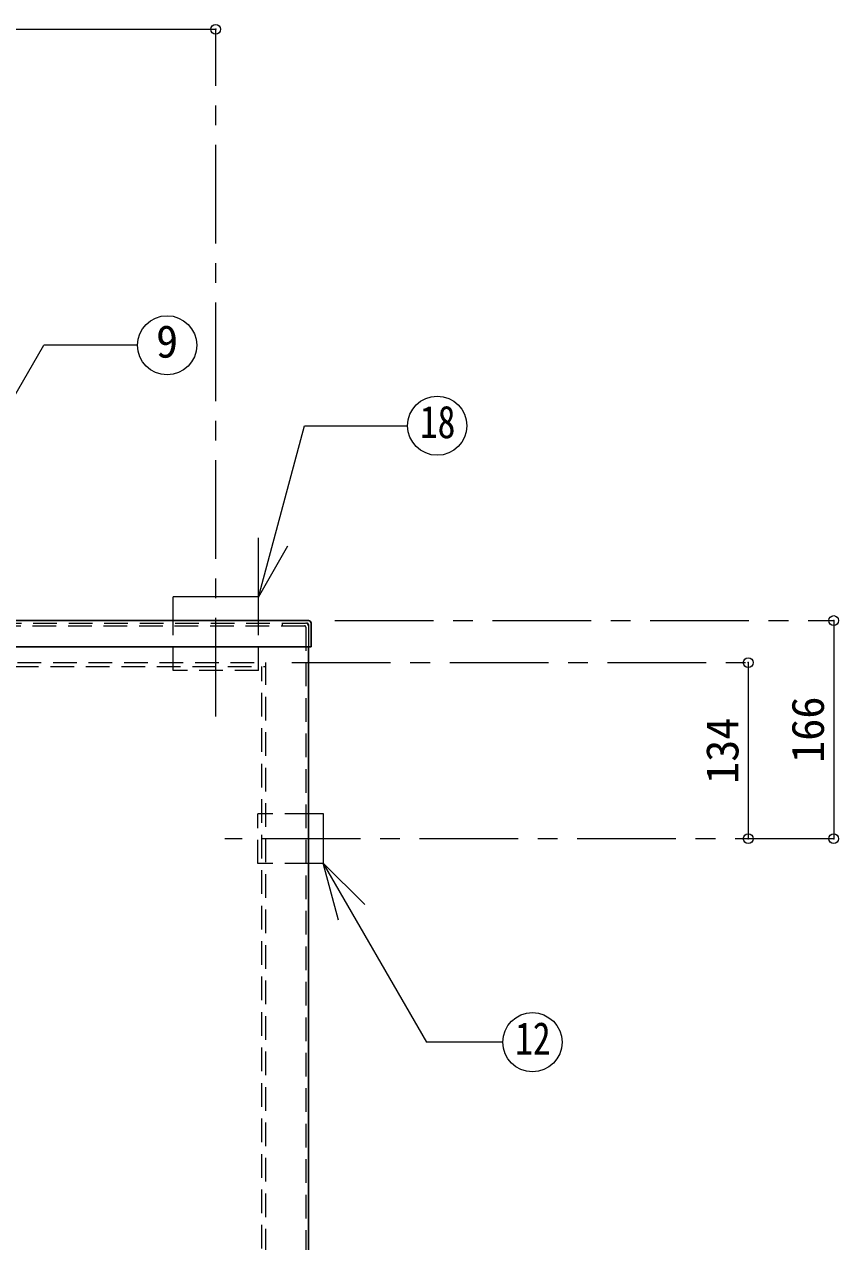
# Model space of a CAD drawing. Units: millimetres at full size, sheet at 1:15; details may follow other scales. Extents: x -3044 to 3031, y -2085 to 2130.
# Drawn here: x -2007 to -1388, y -853 to 74 of the extents above; entities that cross this region are included whole.
import ezdxf
from ezdxf.enums import TextEntityAlignment as Align

# ---------------------------------------------------------------- set-up
doc = ezdxf.new("R2010")
doc.units = ezdxf.units.MM
doc.header["$LTSCALE"] = 15
doc.header["$PDMODE"] = 32
doc.header["$PDSIZE"] = 7.5
doc.linetypes.add('CHAIN1', pattern=[8, 5, -1, 1, -1])
doc.linetypes.add('DASHED1', pattern=[1.8, 1.2, -0.6])
doc.layers.add('0-0', color=4, linetype='Continuous', lineweight=9)
doc.styles.add('ＭＳ ゴシック', font='')
doc.styles.get('ＭＳ ゴシック').set_extended_font_data('MS Gothic')

msp = doc.modelspace()

# ---------------------------------------------------------------- linework, layer by layer
at = {"layer": '0-0'}
for p, q in [((-2256.5, 70.04), (-1861.5, 70.04)), ((-1894, -379.96), (-1894, -361.96)), ((-1829, -361.96), (-1894, -361.96)), ((-1829, -379.96), (-1829, -361.96)), ((-1391.5, -379.96), (-1391.5, -545.96)), ((-1456.5, -411.96), (-1456.5, -545.96))]:
    msp.add_line(p, q, dxfattribs=at)
at = {"layer": '0-0', "linetype": 'CHAIN1'}
for p, q in [((-1861.5, -452.96), (-1861.5, 70.04)), ((-1771, -379.96), (-1391.5, -379.96)), ((-1803.5, -411.96), (-1456.5, -411.96)), ((-1391.5, -545.96), (-1854.5, -545.96))]:
    msp.add_line(p, q, dxfattribs=at)
at = {"layer": '0-0', "color": 7, "lineweight": 18}
for p, q in [((-2056.03, -280.8), (-1992.31, -170.43)), ((-1920.97, -170.43), (-1992.31, -170.43)), ((-1829.06, -362.1), (-1829.06, -317.1)), ((-1829.06, -362.1), (-1806.56, -323.12)), ((-1779.5, -526.96), (-1791, -526.96)), ((-1779.5, -564.96), (-1779.5, -526.96)), ((-1779.5, -564.96), (-1791, -564.96)), ((-1780.03, -564.3), (-1768.39, -607.77)), ((-1780.03, -564.3), (-1748.21, -596.12)), ((-1780.03, -564.3), (-1701.2, -700.84)), ((-1643.12, -700.84), (-1701.2, -700.84))]:
    msp.add_line(p, q, dxfattribs=at)
at = {"layer": '0-0', "color": 7, "linetype": 'DASHED1', "lineweight": 18}
for p, q in [((-2297.81, -383.96), (-1794, -383.96)), ((-2297.3, -381.96), (-1792, -381.96)), ((-1811, -381.96), (-1811, -383.96)), ((-1793, -384.96), (-1793, -1454.46)), ((-1791, -382.96), (-1791, -399.96)), ((-2311.18, -414.96), (-1823.5, -414.96)), ((-2309.26, -411.96), (-1823.5, -411.96)), ((-1826.5, -1424.96), (-1826.5, -414.96)), ((-1823.5, -1427.96), (-1823.5, -411.96))]:
    msp.add_line(p, q, dxfattribs=at)
at = {"layer": '0-0', "color": 5, "lineweight": 25}
for p, q in [((-2296.8, -379.96), (-1791, -379.96)), ((-1789, -381.96), (-1789, -399.96)), ((-2303.47, -399.96), (-1789, -399.96)), ((-1791, -1455.46), (-1791, -399.96))]:
    msp.add_line(p, q, dxfattribs=at)
at = {"layer": '0-0', "linetype": 'DASHED1'}
for p, q in [((-1894, -417.96), (-1894, -379.96)), ((-1829, -417.96), (-1829, -379.96)), ((-1829, -417.96), (-1894, -417.96)), ((-1829.5, -564.96), (-1829.5, -526.96)), ((-1791, -526.96), (-1829.5, -526.96)), ((-1791, -564.96), (-1829.5, -564.96))]:
    msp.add_line(p, q, dxfattribs=at)
at = {"layer": '0-0', "color": 7, "lineweight": 18}
msp.add_lwpolyline([(-1829.06, -362.1), (-1794.11, -231.68), (-1715.56, -231.68)], dxfattribs=at)
for centre in [(-1898.47, -170.43), (-1693.06, -231.68), (-1620.62, -700.84)]:
    msp.add_circle(centre, 22.5, dxfattribs=at)
at = {"layer": '0-0', "color": 7, "linetype": 'DASHED1', "lineweight": 18}
for centre, radius in [((-1794, -384.96), 1), ((-1793, -383.96), 2), ((-1792, -382.96), 1)]:
    msp.add_arc(centre, radius, 0, 90, dxfattribs=at)
at = {"layer": '0-0', "color": 5, "lineweight": 25}
msp.add_arc((-1791, -381.96), 2, 0, 90, dxfattribs=at)
at = {"layer": '0-0', "color": 1}
for p in [(-1861.5, 70.04), (-1391.5, -379.96), (-1456.5, -411.96), (-1456.5, -545.96), (-1391.5, -545.96)]:
    msp.add_point(p, dxfattribs=at)

# ---------------------------------------------------------------- texts
at = {"layer": '0-0', "color": 7, "style": 'ＭＳ ゴシック'}
msp.add_text('9', height=24.74, dxfattribs=at).set_placement((-1906.91, -187.3), align=Align.BOTTOM_LEFT)
at = {"layer": '0-0', "color": 7, "style": 'ＭＳ ゴシック', "width": 0.8}
for s, p in [('18', (-1706.18, -248.55)), ('12', (-1633.75, -717.72))]:
    msp.add_text(s, height=24.74, dxfattribs=at).set_placement(p, align=Align.BOTTOM_LEFT)
at = {"layer": '0-0', "color": 7, "style": 'ＭＳ ゴシック'}
for s, p in [('166', (-1391.5, -488.27)), ('134', (-1456.5, -504.27))]:
    msp.add_text(s, height=24.74, rotation=90, dxfattribs=at).set_placement(p, align=Align.BOTTOM_LEFT)

doc.saveas('drawing.dxf')
